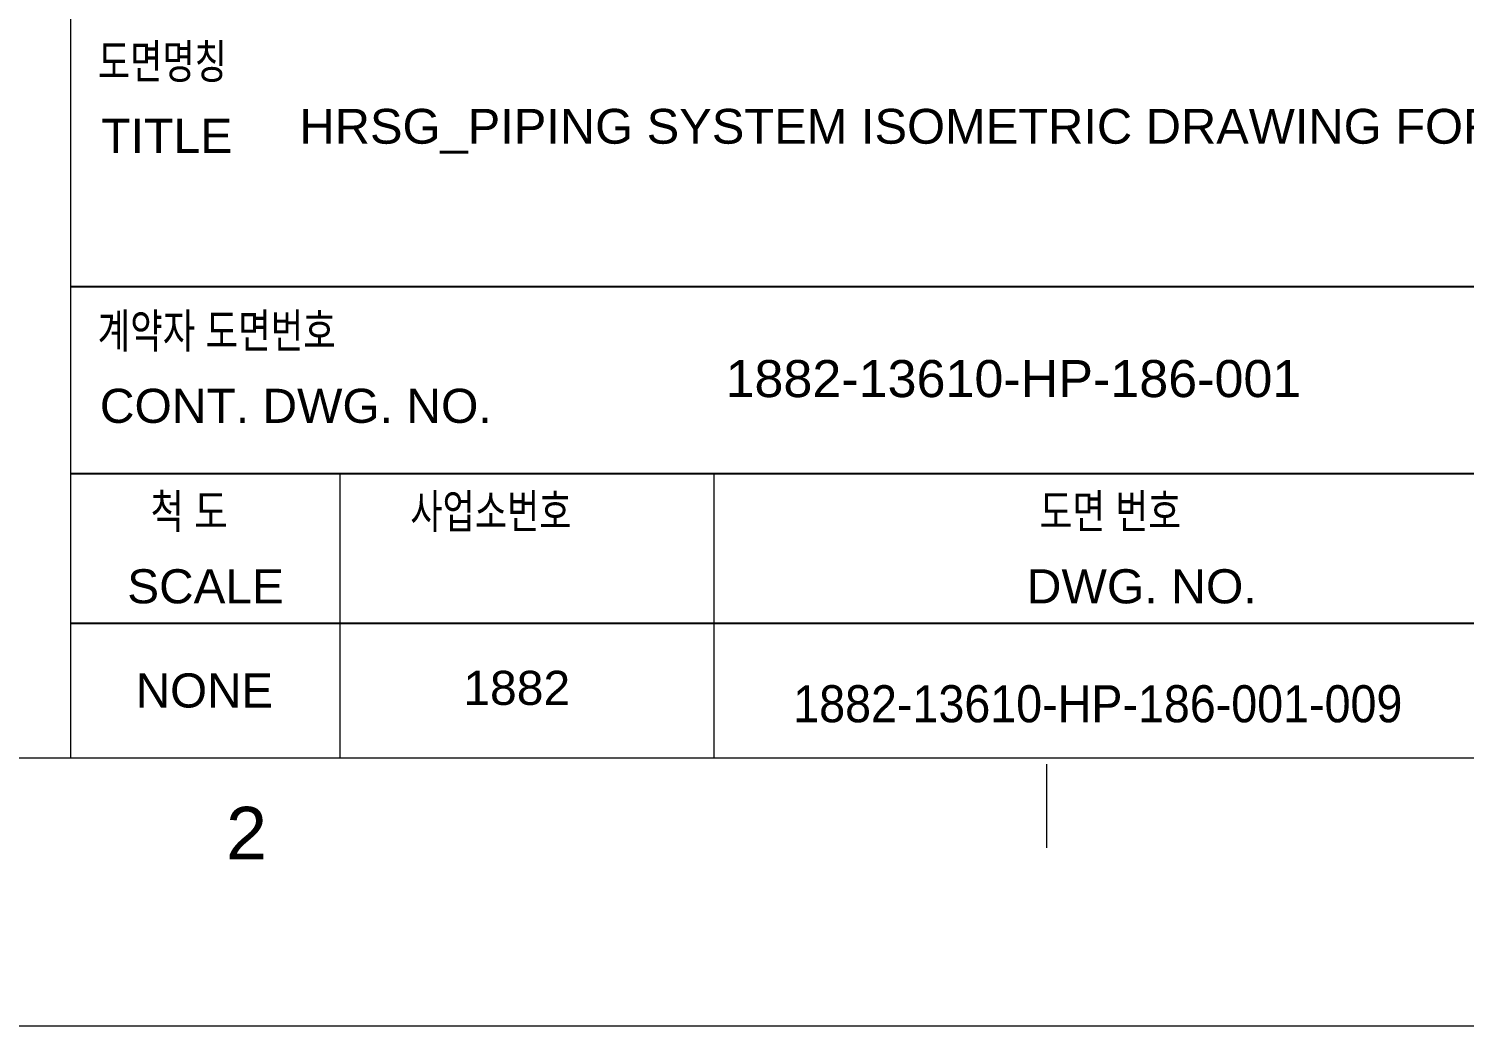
# Model space of a CAD drawing. Header units: inches. Extents: x 1019 to 1860, y -6 to 588.
# Drawn here: x 1682.9 to 1779.7, y -6.3 to 61 of the extents above; entities that cross this region are included whole.
import ezdxf
from ezdxf.enums import TextEntityAlignment as Align

# ---------------------------------------------------------------- set-up
doc = ezdxf.new("R2010")
doc.units = ezdxf.units.IN
doc.header["$MEASUREMENT"] = 0
for name, color, linetype in [('BG 0 -1', 7, 'Continuous'), ('BG VPORT', 7, 'Continuous'), ('FRAME', 7, 'Continuous')]:
    doc.layers.add(name, color=color, linetype=linetype)
doc.styles.add('Arial', font='arial.ttf')

msp = doc.modelspace()

# ---------------------------------------------------------------- linework, layer by layer
at = {"layer": 'BG 0 -1', "color": 7, "linetype": 'Continuous', "lineweight": 9}
for p, q in [((1685.763, 194.087), (1685.763, 11.797)), ((1703.917, 30.959), (1703.917, 11.797)), ((1729.131, 30.959), (1729.131, 11.797)), ((1044.211, 11.797), (1835.03, 11.797)), ((1751.549, 11.372), (1751.549, 5.714)), ((1860.099, -6.311), (1019.099, -6.311))]:
    msp.add_line(p, q, dxfattribs=at)
at = {"layer": 'BG VPORT', "color": 7, "linetype": 'Continuous', "lineweight": 25}
for p, q in [((1685.763, 43.566), (1835.03, 43.566)), ((1685.763, 30.959), (1835.03, 30.959)), ((1685.763, 20.874), (1835.03, 20.874))]:
    msp.add_line(p, q, dxfattribs=at)

# ---------------------------------------------------------------- texts
at = {"layer": 'BG 0 -1', "color": 7, "style": 'Arial', "width": 1.008516}
msp.add_text('2', height=3.537, dxfattribs=at).set_placement((1697.629, 6.742), align=Align.MIDDLE)
at = {"layer": 'BG VPORT', "color": 7, "style": 'Arial'}
for s, width, p in [('도면명칭', 0.752508, (1687.615, 57.593)), ('TITLE', 1.012319, (1687.825, 52.579)), ('계약자 도면번호', 0.761293, (1687.588, 39.433)), ('CONT. DWG. NO.', 1.006777, (1687.74, 34.376)), ('척 도', 0.780824, (1691.15, 27.261)), ('사업소번호', 0.752508, (1708.669, 27.262)), ('도면 번호', 0.767495, (1751.082, 27.262)), ('SCALE', 1.002175, (1689.586, 22.207)), ('DWG. NO.', 1.010364, (1750.216, 22.206)), ('NONE', 0.997208, (1690.162, 15.184)), ('1882', 1.008516, (1712.236, 15.359))]:
    msp.add_text(s, height=2.3, dxfattribs=dict(at, width=width)).set_placement(p)
at = {"layer": 'FRAME', "color": 2, "style": 'Arial'}
for s, height, width, p in [('HRSG_PIPING SYSTEM ISOMETRIC DRAWING FOR HP STEAM_COMMON (LB)', 2.34809, 1.003287, (1701.194, 53.2)), ('1882-13610-HP-186-001', 2.5, 1.004634, (1729.916, 36.112)), ('1882-13610-HP-186-001-009', 2.5, 0.9, (1734.48, 14.189))]:
    msp.add_text(s, height=height, dxfattribs=dict(at, width=width)).set_placement(p)

doc.saveas('drawing.dxf')
